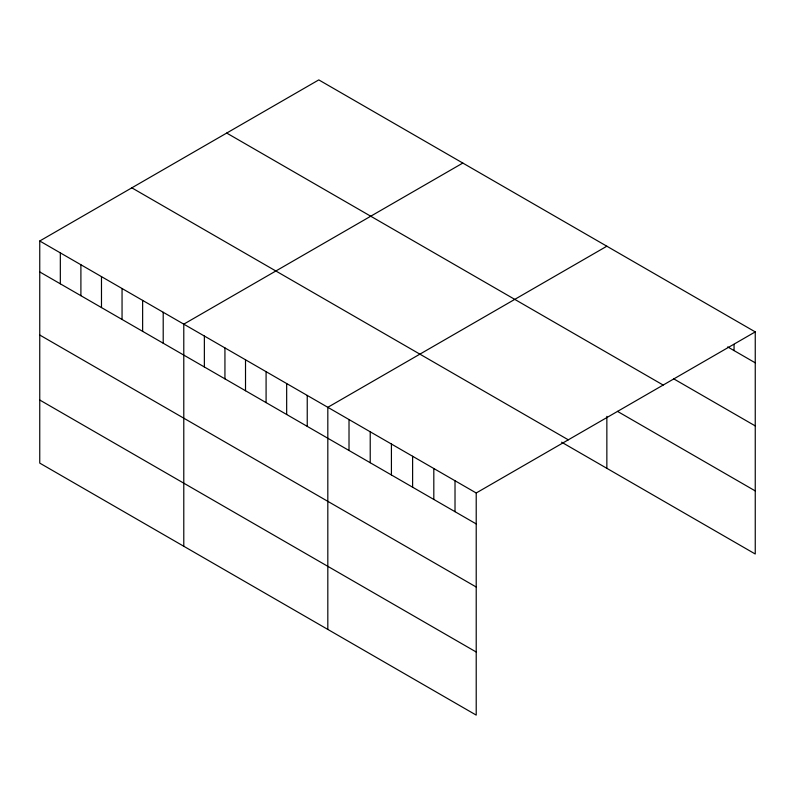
<?xml version="1.0" encoding="UTF-8"?>
<svg xmlns="http://www.w3.org/2000/svg" width="795" height="795" viewBox="0 0 795 795"><rect width="100%" height="100%" fill="white"/><g stroke="black" fill="none" stroke-linecap="round" stroke-linejoin="round"><path stroke-width="1.19" d="M39.75 240.994L476.215 492.989L476.215 715.103L39.75 463.107L39.75 240.994L318.785 79.898L755.25 331.893L755.25 554.006L561.588 442.189M462.819 163.055L183.784 324.151L183.784 546.264M606.853 246.212L327.818 407.308L327.818 629.421M476.215 492.989L755.25 331.893M727.693 346.918L755.25 362.828M673.633 378.798L755.25 425.911M226.704 133.063L663.169 385.058M617.447 411.353L755.25 490.913M131.831 187.839L568.296 439.824M39.75 271.94L476.215 523.925M39.75 335.023L476.215 587.018M39.75 400.024L476.215 652.009M734.053 344.404L734.053 350.585M606.853 416.371L606.853 468.325M455.018 480.746L455.018 511.692M433.812 468.513L433.812 499.449M412.615 456.27L412.615 487.206M391.418 444.027L391.418 474.973M370.222 431.794L370.222 462.73M349.015 419.551L349.015 450.487M307.238 395.433L307.238 426.368M286.667 383.558L286.667 414.493M266.087 371.672L266.087 402.608M245.516 359.797L245.516 390.733M224.935 347.912L224.935 378.857M204.365 336.037L204.365 366.972M163.204 312.276L163.204 343.211M142.633 300.401L142.633 331.336M122.052 288.515L122.052 319.451M101.482 276.64L101.482 307.576M80.901 264.755L80.901 295.7M60.331 252.88L60.331 283.815"/></g></svg>
